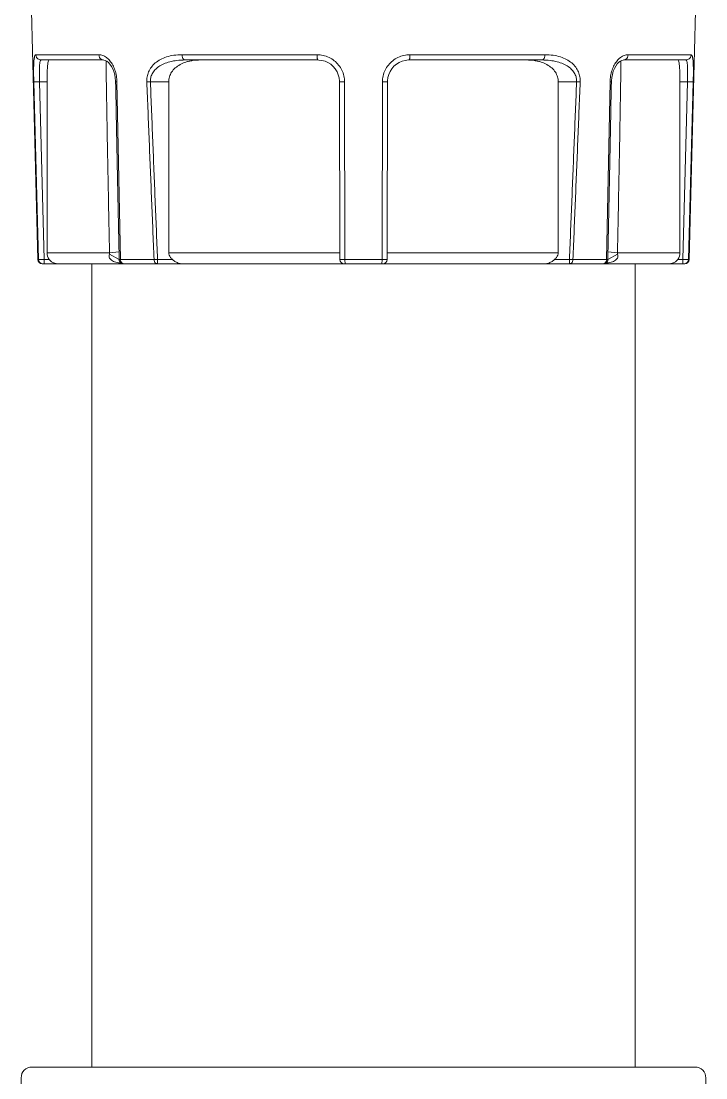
# Model space of a CAD drawing. Header units: metres. Extents: x 1628 to 1845, y 824 to 931.
# Drawn here: x 1655.2544 to 1655.3804, y 914.0754 to 914.2699 of the extents above; entities that cross this region are included whole.
import ezdxf

# ---------------------------------------------------------------- set-up
doc = ezdxf.new("R2010")
doc.units = ezdxf.units.M
doc.header["$LTSCALE"] = 0.15
doc.layers.add('hidrosanitário', color=26, linetype='Continuous', lineweight=0)

msp = doc.modelspace()

# ---------------------------------------------------------------- linework, layer by layer
at = {"layer": 'hidrosanitário', "linetype": 'Continuous'}
for p, q in [((1655.255644255896, 914.2952968094837), (1655.257457043122, 914.2260692582961)), ((1655.379110630812, 914.2952968094837), (1655.377297843581, 914.2260692580912)), ((1655.268691588308, 914.2637640283883), (1655.257072707892, 914.2637640283883)), ((1655.269490627238, 914.2627902053368), (1655.258062484653, 914.2627902053368)), ((1655.269487435664, 914.262790106955), (1655.269588231373, 914.2627844314015)), ((1655.269588231373, 914.2627844314015), (1655.269855331723, 914.2627150480821)), ((1655.269855331723, 914.2627150480821), (1655.270142783768, 914.2625619044293)), ((1655.270142783768, 914.2625619044293), (1655.2704372883, 914.2623244372407)), ((1655.2704372883, 914.2623244372407), (1655.270724009889, 914.2620084116397)), ((1655.308829982314, 914.2637640283883), (1655.284004323004, 914.2637640283883)), ((1655.308970220105, 914.2627902053368), (1655.284552285995, 914.2627902053368)), ((1655.308970252725, 914.2627900987318), (1655.309135879493, 914.2627866175126)), ((1655.309135879493, 914.2627866175126), (1655.30972433123, 914.262717222477)), ((1655.30972433123, 914.262717222477), (1655.310297321806, 914.2625599235587)), ((1655.310297321806, 914.2625599235587), (1655.310842015921, 914.2623179943871)), ((1655.310842015921, 914.2623179943871), (1655.311346003081, 914.2619967503333)), ((1655.323441951071, 914.2620212170323), (1655.323948899834, 914.2623371068921)), ((1655.323948899834, 914.2623371068921), (1655.324495541073, 914.2625732639426)), ((1655.324495541073, 914.2625732639426), (1655.32506949807, 914.2627246254137)), ((1655.32506949807, 914.2627246254137), (1655.325658000061, 914.2627880587756)), ((1655.325658000061, 914.2627880587756), (1655.325784633259, 914.2627900948473)), ((1655.350202835644, 914.2627902053368), (1655.325784682384, 914.2627902053368)), ((1655.350750563704, 914.2637640283883), (1655.325924904394, 914.2637640283883)), ((1655.364073203827, 914.2620609250002), (1655.36436203014, 914.2623656154544)), ((1655.36436203014, 914.2623656154544), (1655.364644633954, 914.2625831156604)), ((1655.364644633954, 914.2625831156604), (1655.36491809719, 914.2627222344581)), ((1655.36491809719, 914.2627222344581), (1655.365179461706, 914.2627858056112)), ((1655.365179461706, 914.2627858056112), (1655.365267273676, 914.2627901021974)), ((1655.376692404964, 914.2627902053368), (1655.365264268564, 914.2627902053368)), ((1655.377682178816, 914.2637640283883), (1655.366063298401, 914.2637640283883)), ((1655.270724009889, 914.2620084116397), (1655.270991996716, 914.2616200951175)), ((1655.270991996716, 914.2616200951175), (1655.271233431112, 914.26116332326)), ((1655.271233431112, 914.26116332326), (1655.271438235168, 914.2606476949925)), ((1655.271438235168, 914.2606476949925), (1655.27159944953, 914.2600779313925)), ((1655.311346003081, 914.2619967503333), (1655.311797278154, 914.2616033041429)), ((1655.311797278154, 914.2616033041429), (1655.312185410046, 914.2611467849056)), ((1655.312185410046, 914.2611467849056), (1655.312501396251, 914.2606375291618)), ((1655.312501396251, 914.2606375291618), (1655.312738077966, 914.2600875523672)), ((1655.322030351031, 914.2601262242633), (1655.322272781705, 914.2606740402166)), ((1655.322272781705, 914.2606740402166), (1655.32259403219, 914.2611801140047)), ((1655.32259403219, 914.2611801140047), (1655.322986805393, 914.2616325638865)), ((1655.322986805393, 914.2616325638865), (1655.323441951071, 914.2620212170323)), ((1655.363169930132, 914.2601394808116), (1655.363335785137, 914.2607031679304)), ((1655.363335785137, 914.2607031679304), (1655.363547992159, 914.261220027669)), ((1655.363547992159, 914.261220027669), (1655.36379764581, 914.2616765100488)), ((1655.36379764581, 914.2616765100488), (1655.364073203827, 914.2620609250002)), ((1655.256700477279, 914.2587640283887), (1655.257554385332, 914.2260692637792)), ((1655.259137187445, 914.2587902053369), (1655.257772414064, 914.2587900597639)), ((1655.257772414064, 914.2587900597639), (1655.25862646893, 914.2260902053376)), ((1655.259137187445, 914.2587902053369), (1655.259137187445, 914.2272902053378)), ((1655.27159944953, 914.2600779313925), (1655.271707160092, 914.2594761664093)), ((1655.271707160092, 914.2594761664093), (1655.271757004073, 914.2588652459033)), ((1655.271757004073, 914.2588652459033), (1655.271759577863, 914.2587703692138)), ((1655.272662016864, 914.2260692637792), (1655.272013288701, 914.2587640283887)), ((1655.278160382367, 914.2587902053369), (1655.2775045499, 914.2587640283887)), ((1655.281544033461, 914.2587902053369), (1655.278160358085, 914.2587908116907)), ((1655.281544033461, 914.2587902053369), (1655.281544033461, 914.2272902053378)), ((1655.312738077966, 914.2600875523672), (1655.312890344849, 914.2595086939291)), ((1655.312890344849, 914.2595086939291), (1655.3129547106, 914.2589132750797)), ((1655.3129547106, 914.2589132750797), (1655.312956902238, 914.2587882696439)), ((1655.312957008987, 914.2587882695425), (1655.313020307853, 914.2260886570798)), ((1655.313963338788, 914.2260692637792), (1655.313899806674, 914.2587640283887)), ((1655.320855080035, 914.2587640283887), (1655.32079154792, 914.2260692637792)), ((1655.321734578854, 914.2260886565509), (1655.321797877721, 914.2587882695752)), ((1655.321797980995, 914.2587882696766), (1655.321801688997, 914.2589531899921)), ((1655.321801688997, 914.2589531899921), (1655.321872102894, 914.259548496459)), ((1655.321872102894, 914.259548496459), (1655.322030351031, 914.2601262242633)), ((1655.35659452829, 914.2587908033925), (1655.353210853247, 914.2587902053369)), ((1655.353210853247, 914.2587902053369), (1655.353210853247, 914.2272902053378)), ((1655.35659450436, 914.2587902053692), (1655.357250289185, 914.2587640303011)), ((1655.362741598007, 914.2587640283887), (1655.362092869844, 914.2260692637792)), ((1655.362995307034, 914.2587703723143), (1655.363000135834, 914.2589233403205)), ((1655.363000135834, 914.2589233403205), (1655.363056578042, 914.2595417993214)), ((1655.363056578042, 914.2595417993214), (1655.363169930132, 914.2601394808116)), ((1655.375617699263, 914.2587902053369), (1655.375617699263, 914.2272902053378)), ((1655.376982472174, 914.2587900417791), (1655.375617699263, 914.2587902053369)), ((1655.376128417778, 914.2260902053376), (1655.376982472174, 914.2587900417791)), ((1655.377200501376, 914.2260692637792), (1655.37805440943, 914.2587640283887)), ((1655.259137187445, 914.2272902053378), (1655.270653819194, 914.2272902053378)), ((1655.270653816564, 914.2272902051882), (1655.272387324192, 914.2274857222237)), ((1655.281544033461, 914.2272902053378), (1655.313017981934, 914.2272902053378)), ((1655.321693992099, 914.2272902053378), (1655.353210853247, 914.2272902053378)), ((1655.364101053304, 914.2272902057607), (1655.362367560585, 914.2274857222728)), ((1655.364101067514, 914.2272902053378), (1655.375617699263, 914.2272902053378)), ((1655.257554385332, 914.2260692637792), (1655.257457043122, 914.2260692582947)), ((1655.258256974397, 914.2252902053378), (1655.376497904543, 914.2252902053378)), ((1655.259536093308, 914.2260902053376), (1655.25862646893, 914.2260902053376)), ((1655.270617672832, 914.2270335972858), (1655.272414142336, 914.2260729524578)), ((1655.272429796488, 914.225434953918), (1655.272640101645, 914.2254021824783)), ((1655.272640101645, 914.2254021824783), (1655.272765665071, 914.2253819612993)), ((1655.278835141745, 914.2260692637783), (1655.272662016864, 914.2260692637792)), ((1655.272765665071, 914.2253819612993), (1655.272882545809, 914.2253622524013)), ((1655.272882545809, 914.2253622524013), (1655.272987176703, 914.2253429974494)), ((1655.272987176703, 914.2253429974494), (1655.273028219399, 914.2253344507167)), ((1655.279478371757, 914.2260902053376), (1655.27883514176, 914.2260692633786)), ((1655.279478371757, 914.2252902053378), (1655.279478371757, 914.2260902053376)), ((1655.282199705159, 914.2260902053376), (1655.279478371757, 914.2260902053376)), ((1655.313961953298, 914.2258663388675), (1655.313963338787, 914.2260692637792)), ((1655.32079154792, 914.2260692637792), (1655.313963338788, 914.2260692637792)), ((1655.320792933412, 914.225866336923), (1655.320791547921, 914.2260692637792)), ((1655.352555181549, 914.2260902053376), (1655.355276474118, 914.2260902053376)), ((1655.355919732496, 914.2260692637778), (1655.355276474172, 914.2260902066664)), ((1655.355276514951, 914.2252902053378), (1655.355276514951, 914.2260902053376)), ((1655.362092869844, 914.2260692637792), (1655.355919732495, 914.2260692637783)), ((1655.361726714151, 914.2253344551216), (1655.361767753205, 914.2253430005549)), ((1655.361767753205, 914.2253430005549), (1655.361872366309, 914.2253622524486)), ((1655.361872366309, 914.2253622524486), (1655.361989227265, 914.2253819590071)), ((1655.361989227265, 914.2253819590071), (1655.362253648378, 914.2254239278591)), ((1655.362253648378, 914.2254239278591), (1655.362325068561, 914.2254349504942)), ((1655.36413714333, 914.2270335914668), (1655.362340745488, 914.2260729515215)), ((1655.3752187934, 914.2260902053376), (1655.376128417778, 914.2260902053376)), ((1655.377297843581, 914.2260692580901), (1655.377200501376, 914.2260692637792)), ((1655.256377419472, 914.0773998503842), (1655.265377439472, 914.0773998503842)), ((1655.265377439472, 914.0773998503842), (1655.369377439469, 914.0773998503842)), ((1655.369377439469, 914.0773998503842), (1655.378377439469, 914.0773998503842)), ((1655.254377439472, 914.0633998503845), (1655.254377439472, 914.0753998503842)), ((1655.380377439469, 914.0753998503842), (1655.380377439469, 914.0633998503845))]:
    msp.add_line(p, q, dxfattribs=at)
at = {"layer": 'hidrosanitário'}
for p, q in [((1655.26737743947, 914.2252902053378), (1655.26737743947, 914.0773998503869)), ((1655.367377439471, 914.2252902053378), (1655.36737743947, 914.0773998503869))]:
    msp.add_line(p, q, dxfattribs=at)
at = {"layer": 'hidrosanitário', "linetype": 'Continuous'}
for centre, radius, start, end in [((1655.264619887339, 914.2586173018321), 0.007394857156025134, 1.136920426406301, 5.449243756882862), ((1655.370134228944, 914.2586173428558), 0.007394086068625154, 174.5703429792365, 178.8632789473835), ((1655.261141107522, 914.2272900329817), 0.002003923166952614, 179.9950720288256, 216.7799354005925), ((1654.755207899482, 914.2169550728449), 0.5172866240119678, 1.009968753801274, 1.166477963231685), ((1655.84844887586, 914.2175544889715), 0.4861827570757033, 178.8295402852056, 178.9960637291522), ((1655.373614426231, 914.2272898180863), 0.002003260330152629, 323.2139068932146, 0.01107580328997581), ((1655.258256768838, 914.2260902053376), 0.0007999999999810826, 181.5003929290949, 270.0146471960203), ((1655.258353466612, 914.2260894888104), 0.0007993104655810988, 181.4498669926912, 269.9530759575881), ((1655.273208072804, 914.2260902053376), 0.0007999999999810826, 206.4421486727711, 269.998893882672), ((1655.273711297709, 914.2260889739189), 0.001049465950775183, 181.0761418550577, 192.247043852971), ((1655.313820306108, 914.2260902053376), 0.0007999999999810826, 180.1109365561628, 270), ((1655.320934580231, 914.2260902053376), 0.0007999999999810826, 270, 359.8891006082557), ((1655.361546813239, 914.2260902053376), 0.0007999999999810826, 270.001207601958, 333.5573096153568), ((1655.36104358917, 914.2260889738325), 0.001049465778375184, 347.7527506808995, 358.9238626890765), ((1655.361334625132, 914.231877896073), 0.006518627872045855, 278.7393138046899, 280.2233355353517), ((1655.376401420143, 914.2260894888536), 0.0007993104651810988, 270.0469207464402, 358.55012982762), ((1655.376498117869, 914.2260902053376), 0.0007999999999810826, 269.9848038294345, 358.499592396824), ((1655.256377434158, 914.0753998556988), 0.00199999468554786, 90.00042071176345, 180.0001522497431), ((1655.378377440158, 914.0753998550736), 0.001999999310830736, 359.9998656663978, 90.00001974325497)]:
    msp.add_arc(centre, radius, start, end, dxfattribs=at)
for points, knots in [([(1655.257072707891, 914.2637640283881), (1655.257008419802, 914.2637640140904), (1655.256867173402, 914.2635711142036), (1655.256800592403, 914.2631998986119), (1655.256720514993, 914.2625961146648), (1655.256686786541, 914.2618154607151), (1655.256670459018, 914.2608798203121), (1655.25667678747, 914.2598465343292), (1655.256690943696, 914.2591292839186), (1655.256700477279, 914.2587640283884)], [0, 0, 0, 0, 0.09643213587817588, 0.2918898878650511, 0.5950679510383521, 0.9944230611157577, 1.468943784268101, 1.996795568973453, 2.544865460569111, 2.544865460569111, 2.544865460569111, 2.544865460569111]), ([(1655.258062472662, 914.2627902053366), (1655.257894318583, 914.2627902053366), (1655.257550980654, 914.2628812918049), (1655.257175169971, 914.2632521424182), (1655.257077103972, 914.2635944702104), (1655.257072707892, 914.2637640283776)], [0, 0, 0, 0, 0.2522311184371865, 0.5055417026858133, 0.7599644205218359, 0.7599644205218359, 0.7599644205218359, 0.7599644205218359]), ([(1655.258062471596, 914.2627902053348), (1655.258008118798, 914.2627901960716), (1655.257885086823, 914.2626413919513), (1655.257828867869, 914.2623367522153), (1655.257765562899, 914.261856243919), (1655.257742823101, 914.2612319251746), (1655.25773576076, 914.2604853431833), (1655.257747409762, 914.2596582799945), (1655.257762826513, 914.2590835957301), (1655.257772415292, 914.2587900597639)], [0, 0, 0, 0, 0.08152919887902549, 0.2387550413171244, 0.4810580838847164, 0.7995722308670333, 1.178255503997589, 1.599967790482413, 2.040506600586613, 2.040506600586613, 2.040506600586613, 2.040506600586613]), ([(1655.259569613664, 914.2627902053366), (1655.259505480039, 914.2627902053366), (1655.259373511042, 914.2625709977003), (1655.259305307699, 914.2621913768533), (1655.259219603064, 914.261553436417), (1655.259173629414, 914.2607467451), (1655.259142929508, 914.2598013059026), (1655.259137187445, 914.2591332498766), (1655.259137187445, 914.2587902053367)], [0, 0, 0, 0, 0.09620043691197198, 0.3056891052590455, 0.6248706842222411, 1.037899426574188, 1.526093378741971, 2.040660188529276, 2.040660188529276, 2.040660188529276, 2.040660188529276]), ([(1655.269487436063, 914.2627902142915), (1655.269350319654, 914.2627909765663), (1655.269056063176, 914.2628954595486), (1655.26876656642, 914.2632734361553), (1655.268695089757, 914.2635967469421), (1655.268691588307, 914.2637640283881)], [0, 0, 0, 0, 0.2056777920389201, 0.4354900879677381, 0.6864672188970493, 0.6864672188970493, 0.6864672188970493, 0.6864672188970493]), ([(1655.270066061945, 914.2632643715312), (1655.269858015551, 914.2634193648034), (1655.269422446246, 914.2636681469351), (1655.268926021567, 914.2637640191031), (1655.268691588307, 914.2637640283881)], [0, 0, 0, 0, 0.3891516247571001, 0.7408015145407457, 0.7408015145407457, 0.7408015145407457, 0.7408015145407457]), ([(1655.269993638016, 914.2626413465948), (1655.270053471339, 914.2588002450514), (1655.270182647076, 914.250897747894), (1655.270399624547, 914.2391139457852), (1655.270566465984, 914.2311714637356), (1655.270653849135, 914.2272902060115)], [0, 0, 0, 0, 5.762351296404542, 11.85532219153508, 17.67868410799486, 17.67868410799486, 17.67868410799486, 17.67868410799486]), ([(1655.271981325022, 914.2593195465281), (1655.271963938265, 914.2595017020333), (1655.271891889114, 914.2600427723708), (1655.271674606734, 914.260910436082), (1655.271267187787, 914.2618589189594), (1655.270814894364, 914.2625426720435), (1655.270495850317, 914.2628878072408), (1655.270388463107, 914.2629907404146)], [0, 0, 0, 0, 0.2744751112238607, 0.8180993351893325, 1.335799685489629, 1.816113715661179, 2.03924218812194, 2.03924218812194, 2.03924218812194, 2.03924218812194]), ([(1655.284004323004, 914.2637640283881), (1655.283492770757, 914.2637640075211), (1655.282522903401, 914.2637028960446), (1655.281169116081, 914.2634063526355), (1655.280009822975, 914.2629279980922), (1655.279053169327, 914.2622841730074), (1655.278314426978, 914.2615003002181), (1655.277808579593, 914.2606187303447), (1655.27753439043, 914.2596938158879), (1655.277492129614, 914.2590679037014), (1655.2775045499, 914.2587640283884)], [0, 0, 0, 0, 0.7673283711449567, 1.451931603114457, 2.069944028891035, 2.637407008977546, 3.168699934408707, 3.671440062838323, 4.147735752361326, 4.60392930340748, 4.60392930340748, 4.60392930340748, 4.60392930340748]), ([(1655.284552051166, 914.2627902053298), (1655.284049191291, 914.2627901921471), (1655.283100068496, 914.2627416098305), (1655.28177436604, 914.2625064621577), (1655.280639710559, 914.2621279727166), (1655.279701305522, 914.2616186697899), (1655.278971693434, 914.2609959605877), (1655.278466649008, 914.2602893811106), (1655.278190411893, 914.2595422712564), (1655.278148182198, 914.2590341703115), (1655.27816043218, 914.2587908116773)], [0, 0, 0, 0, 0.754289813600371, 1.421826113958256, 2.013769530083959, 2.540859173295662, 3.013687128263939, 3.440372514529658, 3.829149897817495, 4.194650028547196, 4.194650028547196, 4.194650028547196, 4.194650028547196]), ([(1655.285285507534, 914.2625654233054), (1655.285081218346, 914.2625183667722), (1655.284506203569, 914.262361120441), (1655.283620833196, 914.2619900687321), (1655.282722395954, 914.2613668683446), (1655.282045876676, 914.2605902424978), (1655.281634833001, 914.2597104929453), (1655.281544033461, 914.2590888975885), (1655.281544033461, 914.2587902053367)], [0, 0, 0, 0, 0.3144580696011289, 0.8933579584619518, 1.430764710551295, 1.940758138920199, 2.419898635153857, 2.86793701265738, 2.86793701265738, 2.86793701265738, 2.86793701265738]), ([(1655.284552066702, 914.2627902053366), (1655.284452283288, 914.2627902053366), (1655.284224653549, 914.2629256463213), (1655.284053126721, 914.263297783724), (1655.284006690375, 914.26359902945), (1655.284004323004, 914.2637640283876)], [0, 0, 0, 0, 0.1496751202546157, 0.3535103204106615, 0.601034200375259, 0.601034200375259, 0.601034200375259, 0.601034200375259]), ([(1655.287392129754, 914.2627902053366), (1655.286907002151, 914.2627902053366), (1655.286197935126, 914.2627444212369), (1655.285501915609, 914.2626152713358), (1655.285285507534, 914.2625654233054)], [0, 0, 0, 0, 0.7276914044672981, 1.060803821257225, 1.060803821257225, 1.060803821257225, 1.060803821257225]), ([(1655.308876659818, 914.263074573382), (1655.308866295148, 914.2631412255057), (1655.308834264905, 914.2633697203803), (1655.308830581635, 914.2636009391861), (1655.308829982313, 914.2637640283881)], [0, 0, 0, 0, 0.1011797750399633, 0.3458152302516578, 0.3458152302516578, 0.3458152302516578, 0.3458152302516578]), ([(1655.313899806673, 914.2587640283884), (1655.313899060734, 914.2591329903078), (1655.313813595254, 914.2598771292862), (1655.313437895249, 914.2609380094743), (1655.312830205924, 914.261895730667), (1655.312020574821, 914.2626979478848), (1655.311048350497, 914.2633036612067), (1655.309966967942, 914.2636792166293), (1655.309206977076, 914.2637640193268), (1655.308829982313, 914.2637640283881)], [0, 0, 0, 0, 0.5534440100620226, 1.112441784284974, 1.674497562581424, 2.240396204344266, 2.807869736165737, 3.378381842483445, 3.943873986865772, 3.943873986865772, 3.943873986865772, 3.943873986865772]), ([(1655.30897025273, 914.2627902053393), (1655.308921284993, 914.2627902210236), (1655.308898165666, 914.2629406103295), (1655.30888468344, 914.2630229758472), (1655.308876659818, 914.263074573382)], [0, 0, 0, 0, 0.07345161033724698, 0.1517781018117816, 0.1517781018117816, 0.1517781018117816, 0.1517781018117816]), ([(1655.325924904394, 914.2637640283881), (1655.325546691273, 914.2637640164669), (1655.324785908417, 914.2636788568464), (1655.323703779188, 914.2633023190813), (1655.322731981178, 914.2626961540411), (1655.321922863596, 914.2618934172749), (1655.321315598625, 914.2609352044876), (1655.320940912365, 914.2598750746477), (1655.320855820216, 914.2591317273593), (1655.320855080035, 914.2587640283884)], [0, 0, 0, 0, 0.5673196814140178, 1.137149819579673, 1.705059748639827, 2.270990727538014, 2.832576309252103, 3.392324381624732, 3.943873955296021, 3.943873955296021, 3.943873955296021, 3.943873955296021]), ([(1655.325784633253, 914.2627902053389), (1655.325833596014, 914.2627902203415), (1655.325856718141, 914.2629405950227), (1655.325870200081, 914.2630229536323), (1655.325878223663, 914.2630745477106)], [0, 0, 0, 0, 0.07344414477053704, 0.1517655039314673, 0.1517655039314673, 0.1517655039314673, 0.1517655039314673]), ([(1655.325878223663, 914.2630745477106), (1655.325888588768, 914.2631411985005), (1655.325920620377, 914.2633697018866), (1655.325924304899, 914.2636009293108), (1655.325924904395, 914.2637640283776)], [0, 0, 0, 0, 0.1011778985620151, 0.3458281513575804, 0.3458281513575804, 0.3458281513575804, 0.3458281513575804]), ([(1655.349467836219, 914.2625657785218), (1655.349251434557, 914.2626155787359), (1655.348555909216, 914.2627445026867), (1655.347847375283, 914.2627902053366), (1655.347362756954, 914.2627902053366)], [0, 0, 0, 0, 0.3330869506555846, 1.060014444925172, 1.060014444925172, 1.060014444925172, 1.060014444925172]), ([(1655.353210853247, 914.2587902053367), (1655.353210853247, 914.2590870684578), (1655.353121020589, 914.2597059632524), (1655.352712902579, 914.260584182007), (1655.35203735383, 914.2613629003074), (1655.351137016178, 914.2619888254687), (1655.350248790637, 914.2623611871361), (1655.349672328898, 914.2625187189053), (1655.349467836219, 914.2625657785218)], [0, 0, 0, 0, 0.4452946813261485, 0.9232183228577042, 1.433346033156463, 1.973170268837705, 2.553976826582781, 2.868733386830625, 2.868733386830625, 2.868733386830625, 2.868733386830625]), ([(1655.350202820006, 914.2627902053366), (1655.350302601611, 914.2627902053366), (1655.3505302291, 914.2629256423218), (1655.350701759003, 914.2632977788423), (1655.350748196241, 914.2635990264846), (1655.350750563704, 914.2637640283881)], [0, 0, 0, 0, 0.1496724069010132, 0.3535059413982662, 0.6010342720912363, 0.6010342720912363, 0.6010342720912363, 0.6010342720912363]), ([(1655.356594455668, 914.2587908033795), (1655.356606634567, 914.2590327731057), (1655.356564977857, 914.2595390040008), (1655.356290352349, 914.2602855457019), (1655.355785749318, 914.2609934584291), (1655.355055297674, 914.2616176140984), (1655.35411606388, 914.2621276593125), (1655.352980707284, 914.2625064424003), (1655.351654729618, 914.262741618789), (1655.350705596337, 914.2627901920243), (1655.350202835644, 914.2627902053298)], [0, 0, 0, 0, 0.3634140426288271, 0.7515733784201781, 1.179363769975772, 1.652824742447337, 2.180475286748316, 2.77281279107841, 3.440514850858501, 4.194655891069286, 4.194655891069286, 4.194655891069286, 4.194655891069286]), ([(1655.357250336807, 914.2587640283884), (1655.357262684377, 914.2590661891306), (1655.357220993109, 914.2596898626355), (1655.356948402699, 914.2606139321867), (1655.356443123443, 914.261497065502), (1655.355703513555, 914.2622827958592), (1655.354746004604, 914.2629275877455), (1655.353585972137, 914.2634063239368), (1655.352231893958, 914.2637029077066), (1655.351262015634, 914.2637640073051), (1655.350750563704, 914.2637640283881)], [0, 0, 0, 0, 0.4536193857682306, 0.9292105823370643, 1.433381104518076, 1.965452904618847, 2.533548914676777, 3.151978143065374, 3.836749974180112, 4.603927870606827, 4.603927870606827, 4.603927870606827, 4.603927870606827]), ([(1655.36429003314, 914.2629153778455), (1655.364210103451, 914.2628342549708), (1655.363919079, 914.2625113361862), (1655.363486475443, 914.2618566012122), (1655.363079327119, 914.2609076468286), (1655.362862437098, 914.2600399697346), (1655.362790604941, 914.259498754868), (1655.362773319253, 914.259316998018)], [0, 0, 0, 0, 0.1708267277588639, 0.6512996842632588, 1.168653553600113, 1.713067374650202, 1.986932819630763, 1.986932819630763, 1.986932819630763, 1.986932819630763]), ([(1655.364101037594, 914.227290206011), (1655.364188421708, 914.231171507033), (1655.364355262179, 914.2391139502326), (1655.364572246339, 914.2508981146168), (1655.364701426614, 914.258800930774), (1655.364761265636, 914.2626424334765)], [0, 0, 0, 0, 5.823426878605182, 11.9162745193016, 17.67922761482109, 17.67922761482109, 17.67922761482109, 17.67922761482109]), ([(1655.366063298401, 914.2637640283881), (1655.365828081674, 914.2637640161713), (1655.365331089751, 914.2636677059393), (1655.364895261614, 914.2634183412626), (1655.364687487394, 914.2632633747219)], [0, 0, 0, 0, 0.3528250894912656, 0.7416254231499091, 0.7416254231499091, 0.7416254231499091, 0.7416254231499091]), ([(1655.365267273284, 914.2627902133324), (1655.365404437374, 914.2627909339319), (1655.365698771753, 914.2628954028594), (1655.365988312483, 914.2632734149395), (1655.366059796634, 914.2635967359449), (1655.366063298401, 914.2637640283776)], [0, 0, 0, 0, 0.2057489733339297, 0.4355580312841273, 0.6865516484981895, 0.6865516484981895, 0.6865516484981895, 0.6865516484981895]), ([(1655.375617699263, 914.2587902053367), (1655.375617699263, 914.2591332498766), (1655.3756119572, 914.2598013059026), (1655.375581257294, 914.2607467451), (1655.375535283644, 914.261553436417), (1655.375449579008, 914.2621913768533), (1655.375381375666, 914.2625709977003), (1655.375249406668, 914.2627902053366), (1655.375185273043, 914.2627902053366)], [0, 0, 0, 0, 0.5145668097872906, 1.002760761955073, 1.415789504313809, 1.734971083276988, 1.944459751624074, 2.040660188536018, 2.040660188536018, 2.040660188536018, 2.040660188536018]), ([(1655.376692414046, 914.2627902053366), (1655.376860578392, 914.2627902053366), (1655.37720392883, 914.2628813010849), (1655.377579726705, 914.2632521651415), (1655.377677783014, 914.2635944816641), (1655.377682178816, 914.2637640283881)], [0, 0, 0, 0, 0.2522465184184189, 0.5055588531318354, 0.7599644021178521, 0.7599644021178521, 0.7599644021178521, 0.7599644021178521]), ([(1655.376982470793, 914.2587900417791), (1655.376992092761, 914.2590845810503), (1655.37700751309, 914.2596598161897), (1655.377019133525, 914.2604875533868), (1655.377012024323, 914.2612336428408), (1655.376989225143, 914.2618577267833), (1655.376925832843, 914.2623376977106), (1655.376869630148, 914.2626420421077), (1655.376746535742, 914.2627901983471), (1655.37669241484, 914.2627902053357)], [0, 0, 0, 0, 0.4420445903055694, 0.8630785358246201, 1.241937372599877, 1.560238285495738, 1.802163900570173, 1.95935783220353, 2.040539186317971, 2.040539186317971, 2.040539186317971, 2.040539186317971]), ([(1655.378054409429, 914.2587640283884), (1655.378063974693, 914.2591305222156), (1655.378078131484, 914.2598484619095), (1655.378084415199, 914.2608825984996), (1655.378068031743, 914.2618176418152), (1655.378034242005, 914.2625979947982), (1655.377954053801, 914.2632010803652), (1655.377887536086, 914.2635719180637), (1655.377746184996, 914.2637640175328), (1655.377682178816, 914.2637640283881)], [0, 0, 0, 0, 0.549927944792733, 1.07695676408224, 1.551708911655857, 1.950788374160491, 2.253481726751031, 2.448883035687444, 2.544892306620188, 2.544892306620188, 2.544892306620188, 2.544892306620188]), ([(1655.257772410262, 914.2587902053367), (1655.257642045396, 914.2587867817685), (1655.257397751756, 914.2587806047729), (1655.257073674124, 914.2587719274732), (1655.256846729988, 914.2587676312448), (1655.256733714458, 914.2587637741242), (1655.256700477279, 914.2587640283884)], [0, 0, 0, 0, 0.1956147179858727, 0.366563076651088, 0.4862701415128071, 0.5361273698306023, 0.5361273698306023, 0.5361273698306023, 0.5361273698306023]), ([(1655.271759466161, 914.258770536185), (1655.271742555039, 914.2587592228845), (1655.271922907251, 914.2587762522123), (1655.271948977856, 914.2587639865303), (1655.272013313083, 914.2587640292429)], [0, 0, 0, 0, 0.03051963088273201, 0.1270224928112132, 0.1270224928112132, 0.1270224928112132, 0.1270224928112132]), ([(1655.271760033324, 914.2587708596081), (1655.271809150507, 914.2562797051144), (1655.271938706247, 914.2497300269117), (1655.272147049688, 914.2393016323729), (1655.272308000126, 914.2313644271783), (1655.272387327942, 914.2274857223017)], [0, 0, 0, 0, 3.737457989104438, 9.826439091852821, 15.64571309702736, 15.64571309702736, 15.64571309702736, 15.64571309702736]), ([(1655.2775045499, 914.2587640283884), (1655.277650585067, 914.255139811765), (1655.277943939675, 914.2478828220512), (1655.278387424101, 914.2369845649112), (1655.278685429284, 914.2297105475825), (1655.278835141744, 914.2260692637781)], [0, 0, 0, 0, 5.4407364305237, 10.89437465493623, 16.36091501611815, 16.36091501611815, 16.36091501611815, 16.36091501611815]), ([(1655.278160358085, 914.2587908116905), (1655.278305046396, 914.255165817118), (1655.278595669834, 914.247907465882), (1655.279034951651, 914.2370072611341), (1655.279330109418, 914.229732074238), (1655.279478371757, 914.2260902053374)], [0, 0, 0, 0, 5.441821460064412, 10.89625061096604, 16.36357896416634, 16.36357896416634, 16.36357896416634, 16.36357896416634]), ([(1655.312959636748, 914.2587902053281), (1655.312943928392, 914.2587846406029), (1655.313116995924, 914.2587721287089), (1655.313205585556, 914.2587723189761), (1655.313557041859, 914.2587639008486), (1655.313772640448, 914.2587639729579), (1655.313899808538, 914.2587640292429)], [0, 0, 0, 0, 0.02499733715900417, 0.1232919411545038, 0.2799719137155426, 0.4707240681122679, 0.4707240681122679, 0.4707240681122679, 0.4707240681122679]), ([(1655.321795144251, 914.2587902053367), (1655.321810850774, 914.2587846400809), (1655.321637806197, 914.2587721317902), (1655.321549225497, 914.2587723183744), (1655.321197810958, 914.2587639017863), (1655.320982235904, 914.2587639726255), (1655.320855080035, 914.2587640283884)], [0, 0, 0, 0, 0.02499501271341237, 0.1232761667783529, 0.2799364654439971, 0.4706702887812812, 0.4706702887812812, 0.4706702887812812, 0.4706702887812812]), ([(1655.355276474118, 914.2260902053374), (1655.355424736464, 914.2297320744244), (1655.355719953989, 914.237007259231), (1655.356159211335, 914.2479074627529), (1655.356449840081, 914.2551658113691), (1655.35659452829, 914.2587908033922)], [0, 0, 0, 0, 5.46732863304721, 10.92175800573555, 16.36357563953572, 16.36357563953572, 16.36357563953572, 16.36357563953572]), ([(1655.355919732495, 914.2260692637781), (1655.356069444988, 914.2297105476339), (1655.356367468374, 914.2369845643286), (1655.356810945379, 914.247882821943), (1655.357104301638, 914.2551398117068), (1655.357250336807, 914.2587640283884)], [0, 0, 0, 0, 5.46654044045641, 10.92017875303842, 16.36091527133594, 16.36091527133594, 16.36091527133594, 16.36091527133594]), ([(1655.362367558768, 914.2274857223017), (1655.362446887468, 914.2313644704479), (1655.362607837101, 914.2393016368144), (1655.362816180545, 914.2497300314187), (1655.362945735438, 914.2562796664167), (1655.362994853389, 914.258770859805)], [0, 0, 0, 0, 5.819338923597547, 11.90819685271418, 15.64571319572934, 15.64571319572934, 15.64571319572934, 15.64571319572934]), ([(1655.362995357892, 914.2587705380954), (1655.363012276732, 914.2587592613411), (1655.362831943697, 914.2587761972861), (1655.362805918185, 914.2587639860719), (1655.362741598007, 914.2587640283884)], [0, 0, 0, 0, 0.03049881480510085, 0.1269791027793912, 0.1269791027793912, 0.1269791027793912, 0.1269791027793912]), ([(1655.376982468609, 914.2587902053281), (1655.377112839422, 914.2587867815598), (1655.377357141734, 914.258780604858), (1655.377681223883, 914.2587719252508), (1655.377908153758, 914.2587676338328), (1655.378021152413, 914.2587637721274), (1655.378054376812, 914.2587640292429)], [0, 0, 0, 0, 0.1956236431325383, 0.3665761021241822, 0.4862768829131661, 0.5361149741159961, 0.5361149741159961, 0.5361149741159961, 0.5361149741159961]), ([(1655.270653819194, 914.2272902053376), (1655.270658972497, 914.2272483047648), (1655.270658261958, 914.2271600465758), (1655.27063434947, 914.2270752655561), (1655.27061768651, 914.2270335962137)], [0, 0, 0, 0, 0.0633244243192798, 0.1306406465443132, 0.1306406465443132, 0.1306406465443132, 0.1306406465443132]), ([(1655.282199705159, 914.2260902053374), (1655.282067494715, 914.2261971217597), (1655.281833625141, 914.2264296310757), (1655.281598840579, 914.2268445240263), (1655.281544033461, 914.2271464608709), (1655.281544033461, 914.2272902053376)], [0, 0, 0, 0, 0.2550473017173079, 0.489071196293864, 0.7046878962450606, 0.7046878962450606, 0.7046878962450606, 0.7046878962450606]), ([(1655.353210853247, 914.2272902053376), (1655.353210853247, 914.2271465510237), (1655.353156125849, 914.2268448528546), (1655.352921489015, 914.226429888841), (1655.352687575578, 914.2261972702224), (1655.352555181549, 914.2260902053374)], [0, 0, 0, 0, 0.2154814707833073, 0.4492874154055187, 0.7046888718799054, 0.7046888718799054, 0.7046888718799054, 0.7046888718799054]), ([(1655.364137201519, 914.2270335959745), (1655.364120680547, 914.2270751515937), (1655.364096722097, 914.2271598747109), (1655.36409585357, 914.2272481565553), (1655.364101067514, 914.2272902053376)], [0, 0, 0, 0, 0.06707888660863784, 0.1306350974098328, 0.1306350974098328, 0.1306350974098328, 0.1306350974098328]), ([(1655.258626468929, 914.2260902053374), (1655.258581282425, 914.2260892554143), (1655.258492155182, 914.226087393846), (1655.258359126498, 914.2260846408333), (1655.258226600992, 914.2260819262935), (1655.258092459209, 914.2260792142717), (1655.257956920633, 914.2260765017115), (1655.257824472906, 914.2260739484434), (1655.257705731428, 914.2260715870668), (1655.257616939016, 914.2260702692327), (1655.257569736546, 914.2260691677313), (1655.257554385331, 914.226069263779)], [0, 0, 0, 0, 0.067794732672601, 0.133720019346673, 0.1995857572019421, 0.2666246636881608, 0.3349738967622684, 0.4029340005991877, 0.4653343221382674, 0.5131176173838015, 0.5361448894900674, 0.5361448894900674, 0.5361448894900674, 0.5361448894900674]), ([(1655.258567338125, 914.2252902053376), (1655.258604399011, 914.2252902053376), (1655.258593105831, 914.2254219444792), (1655.258595718026, 914.2254827944937), (1655.258599055261, 914.2255253121555)], [0, 0, 0, 0, 0.05559132879865537, 0.1195639758444665, 0.1195639758444665, 0.1195639758444665, 0.1195639758444665]), ([(1655.258599055261, 914.2255253121555), (1655.258603386161, 914.2255804894883), (1655.258635168009, 914.2257670553411), (1655.25862646893, 914.2259568458242), (1655.258626468929, 914.2260902053374)], [0, 0, 0, 0, 0.08302055885378858, 0.283059828684208, 0.283059828684208, 0.283059828684208, 0.283059828684208]), ([(1655.261078244476, 914.2252902053376), (1655.260917877913, 914.2252902053376), (1655.260603892311, 914.2253316150584), (1655.260174659993, 914.225506297327), (1655.259814631516, 914.2257638072263), (1655.259620150769, 914.2259778213136), (1655.259536093307, 914.2260902053374)], [0, 0, 0, 0, 0.2405498437490299, 0.4685963405809033, 0.6885579091992926, 0.8990706345011996, 0.8990706345011996, 0.8990706345011996, 0.8990706345011996]), ([(1655.27061768651, 914.2270335962137), (1655.27057923516, 914.226937487176), (1655.270532396725, 914.2267359194573), (1655.270580062482, 914.2264257574145), (1655.270747194886, 914.2261421990008), (1655.271019751408, 914.2258991148822), (1655.271378965148, 914.2257045670347), (1655.271802793749, 914.2255582123933), (1655.272160834098, 914.2254790215709), (1655.272374576841, 914.2254434572849), (1655.272429803412, 914.2254349532197)], [0, 0, 0, 0, 0.1552732118033946, 0.3029906240666632, 0.4595452924446956, 0.6390455663228818, 0.8443031728388923, 1.068426637474953, 1.309630201210477, 1.393446427618191, 1.393446427618191, 1.393446427618191, 1.393446427618191]), ([(1655.272414139899, 914.2260729561347), (1655.272413795237, 914.2260274144116), (1655.272421261963, 914.225936361546), (1655.272451810102, 914.2258228919193), (1655.272480165128, 914.2257573081536), (1655.272491771479, 914.2257339691134)], [0, 0, 0, 0, 0.06831454106705942, 0.1361808877249318, 0.175279364906606, 0.175279364906606, 0.175279364906606, 0.175279364906606]), ([(1655.272662016864, 914.226069263779), (1655.272633894853, 914.2260692487637), (1655.272581866152, 914.2260693444739), (1655.272510906975, 914.2260697608533), (1655.272456421756, 914.2260709225059), (1655.272425765948, 914.2260716844719), (1655.272414133323, 914.2260729563743)], [0, 0, 0, 0, 0.04218302329583925, 0.07804846888428985, 0.1064197196413358, 0.1239726484627644, 0.1239726484627644, 0.1239726484627644, 0.1239726484627644]), ([(1655.27921907362, 914.2253178373724), (1655.279174578942, 914.2253363248244), (1655.279034853472, 914.225424314903), (1655.278879906721, 914.2256903734058), (1655.278837387929, 914.2259366473443), (1655.278835154213, 914.2260692637781)], [0, 0, 0, 0, 0.07227388816293813, 0.242588113938678, 0.4415409805946395, 0.4415409805946395, 0.4415409805946395, 0.4415409805946395]), ([(1655.283798043255, 914.2252902053376), (1655.283599105574, 914.2252902053376), (1655.283191453744, 914.2253865788468), (1655.282672576707, 914.225708095292), (1655.282355589165, 914.2259641444923), (1655.282199705159, 914.2260902053374)], [0, 0, 0, 0, 0.298406520161221, 0.6089197905571708, 0.909635786309394, 0.909635786309394, 0.909635786309394, 0.909635786309394]), ([(1655.313963338787, 914.226069263779), (1655.313917672703, 914.2260692475222), (1655.313825312911, 914.2260693535447), (1655.3136845353, 914.2260699023971), (1655.313540024932, 914.2260711294455), (1655.313393034843, 914.2260724419968), (1655.313255642479, 914.2260766164443), (1655.31313198492, 914.2260753558246), (1655.313068742927, 914.226087827594), (1655.313023863509, 914.22608308245), (1655.313021566264, 914.2260891390449)], [0, 0, 0, 0, 0.06849913074767587, 0.1385534772872932, 0.2111031802801835, 0.2855191514184405, 0.3581050719806543, 0.4205379455973825, 0.4615731402780653, 0.4712895834862677, 0.4712895834862677, 0.4712895834862677, 0.4712895834862677]), ([(1655.313988714105, 914.225517858699), (1655.313985500157, 914.2255715706217), (1655.31396404561, 914.225686623525), (1655.313962015537, 914.2258035625402), (1655.313961953298, 914.2258663388673)], [0, 0, 0, 0, 0.08071198929417069, 0.174876526314565, 0.174876526314565, 0.174876526314565, 0.174876526314565]), ([(1655.314008905033, 914.2252902053376), (1655.313973532916, 914.2252902053376), (1655.313991988, 914.2254191026921), (1655.313991182116, 914.2254766129702), (1655.313988714105, 914.225517858699)], [0, 0, 0, 0, 0.05305817637560849, 0.1150374290151485, 0.1150374290151485, 0.1150374290151485, 0.1150374290151485]), ([(1655.320745981674, 914.2252902053376), (1655.320781353137, 914.2252902053376), (1655.320762898624, 914.2254191008972), (1655.320763704507, 914.2254766103822), (1655.320766172489, 914.2255178558028)], [0, 0, 0, 0, 0.05305719344849259, 0.1150359814026901, 0.1150359814026901, 0.1150359814026901, 0.1150359814026901]), ([(1655.320766172489, 914.2255178558028), (1655.320769386424, 914.2255715677304), (1655.32079084104, 914.2256866209466), (1655.32079287116, 914.2258035602811), (1655.320792933412, 914.2258663369228)], [0, 0, 0, 0, 0.08071199573293213, 0.1748770048460864, 0.1748770048460864, 0.1748770048460864, 0.1748770048460864]), ([(1655.321733174422, 914.2260891985973), (1655.321731007349, 914.2260835730651), (1655.321706789954, 914.2260860690583), (1655.321674679704, 914.2260801027771), (1655.321612693872, 914.2260793260223), (1655.321525831937, 914.2260757571473), (1655.321401097317, 914.2260735482203), (1655.321235369847, 914.226071113759), (1655.321027151104, 914.2260695886805), (1655.320874255726, 914.2260692342145), (1655.32079154792, 914.226069263779)], [0, 0, 0, 0, 0.009042749887209265, 0.02682931648990251, 0.05554301744329979, 0.09821679950108625, 0.1590340113709551, 0.2418572849811712, 0.3471742587883762, 0.4712359758459405, 0.4712359758459405, 0.4712359758459405, 0.4712359758459405]), ([(1655.352555181549, 914.2260902053374), (1655.352399297543, 914.2259641444928), (1655.352082310001, 914.2257080952916), (1655.351563432964, 914.2253865788468), (1655.351155781133, 914.2252902053376), (1655.350956843453, 914.2252902053376)], [0, 0, 0, 0, 0.3007159956731789, 0.6112292661558907, 0.9096357863171409, 0.9096357863171409, 0.9096357863171409, 0.9096357863171409]), ([(1655.355535814502, 914.2253178379876), (1655.355580309442, 914.2253363257626), (1655.355720034872, 914.225424316721), (1655.355874980369, 914.2256903752198), (1655.355917498794, 914.2259366482488), (1655.355919732494, 914.2260692637776)], [0, 0, 0, 0, 0.07227443762446638, 0.2425887291251536, 0.4415402376891759, 0.4415402376891759, 0.4415402376891759, 0.4415402376891759]), ([(1655.36234075328, 914.2260729440779), (1655.362328114324, 914.2260715581754), (1655.362288396705, 914.2260707097118), (1655.362205813492, 914.2260692323209), (1655.362135857155, 914.226069240731), (1655.362092869843, 914.226069263779)], [0, 0, 0, 0, 0.01907206960536508, 0.0594905952494689, 0.1239715723139552, 0.1239715723139552, 0.1239715723139552, 0.1239715723139552]), ([(1655.362263114896, 914.2257339759165), (1655.362274734137, 914.2257573410764), (1655.362303091162, 914.225822940886), (1655.362333624446, 914.2259364073741), (1655.362341098956, 914.2260274236194), (1655.362340759211, 914.2260729448224)], [0, 0, 0, 0, 0.03914216698128609, 0.1069872634038343, 0.1752709692690378, 0.1752709692690378, 0.1752709692690378, 0.1752709692690378]), ([(1655.362491587519, 914.2254627618288), (1655.362649965777, 914.2254913672039), (1655.362953395489, 914.2255585485102), (1655.363376692037, 914.2257049873444), (1655.363735384641, 914.22589926452), (1655.364007623977, 914.226142176951), (1655.364174844989, 914.2264257943309), (1655.364222525441, 914.226736015062), (1655.364175636219, 914.2269375127319), (1655.364137201519, 914.2270335959745)], [0, 0, 0, 0, 0.2414111947687343, 0.4653433905542174, 0.6698995770427854, 0.8494277499845131, 1.006134367733514, 1.153817311187665, 1.309045321459977, 1.309045321459977, 1.309045321459977, 1.309045321459977]), ([(1655.3752187934, 914.2260902053374), (1655.375134735939, 914.225977821314), (1655.374940255192, 914.2257638072263), (1655.374580226714, 914.225506297327), (1655.374150994396, 914.2253316150584), (1655.373837008794, 914.2252902053376), (1655.373676642232, 914.2252902053376)], [0, 0, 0, 0, 0.2105127252344488, 0.4304742939343245, 0.6585207906734816, 0.8990706345216813, 0.8990706345216813, 0.8990706345216813, 0.8990706345216813]), ([(1655.376155831445, 914.2255253122478), (1655.376151500544, 914.2255804895829), (1655.3761197187, 914.2257670554052), (1655.376128417778, 914.2259568458574), (1655.376128417778, 914.2260902053374)], [0, 0, 0, 0, 0.083020562388317, 0.2830597826007277, 0.2830597826007277, 0.2830597826007277, 0.2830597826007277]), ([(1655.377200501376, 914.226069263779), (1655.377194711798, 914.2260692276739), (1655.377176101929, 914.2260695344069), (1655.377135888747, 914.2260701071757), (1655.37706830234, 914.2260713386911), (1655.376965550563, 914.2260732400002), (1655.376819706942, 914.2260760774182), (1655.37662688848, 914.2260799168914), (1655.37639088782, 914.2260847306623), (1655.376219584657, 914.2260882925254), (1655.376128417778, 914.2260902053374)], [0, 0, 0, 0, 0.008684537123734515, 0.02791562481788634, 0.06032825214331643, 0.1100794099049334, 0.1820704397153125, 0.2791347026793847, 0.3993645795250106, 0.5361449942164884, 0.5361449942164884, 0.5361449942164884, 0.5361449942164884]), ([(1655.376187548583, 914.2252902053376), (1655.376150487678, 914.2252902053376), (1655.376161780875, 914.225421944536), (1655.37615916868, 914.2254827945746), (1655.376155831445, 914.2255253122478)], [0, 0, 0, 0, 0.05559135764870643, 0.1195640216584338, 0.1195640216584338, 0.1195640216584338, 0.1195640216584338])]:
    msp.add_open_spline(points, degree=3, knots=knots, dxfattribs=at)
for points in [[(1655.270388463107, 914.2629907404146), (1655.27028670445, 914.2630882784867), (1655.270179097518, 914.263180160731), (1655.270066061945, 914.2632643715312)], [(1655.364687487394, 914.2632633747219), (1655.364546333475, 914.263158096335), (1655.364413622252, 914.2630408118882), (1655.36429003314, 914.2629153778455)], [(1655.272747083142, 914.2256781747403), (1655.272720252835, 914.2257384504812), (1655.272699776445, 914.225801891828), (1655.272685715449, 914.2258663535902)], [(1655.272964834362, 914.2253939206996), (1655.272868931102, 914.2254649754793), (1655.272795620886, 914.2255691320672), (1655.272747083142, 914.2256781747403)], [(1655.273107171857, 914.2253175749204), (1655.273056455099, 914.2253356455687), (1655.273008094516, 914.2253618692273), (1655.272964834362, 914.2253939206996)], [(1655.273258809988, 914.2252902053376), (1655.273207447207, 914.2252902053376), (1655.273155555162, 914.2253003356934), (1655.273107171857, 914.2253175749204)], [(1655.279349557741, 914.2252902053376), (1655.279305098477, 914.2252902053376), (1655.279260129953, 914.225300778545), (1655.27921907362, 914.2253178373724)], [(1655.355405328967, 914.2252902053376), (1655.355449788734, 914.2252902053376), (1655.355494757773, 914.2253007787997), (1655.355535814502, 914.2253178379876)], [(1655.36149607672, 914.2252902053376), (1655.361547438269, 914.2252902053376), (1655.361599329053, 914.2253003351723), (1655.361647711333, 914.2253175736057)], [(1655.361647711333, 914.2253175736057), (1655.361698427472, 914.2253356435842), (1655.361746787555, 914.2253618663938), (1655.361790047389, 914.2253939169416)], [(1655.361790047389, 914.2253939169416), (1655.361885951407, 914.2254649707581), (1655.361959262562, 914.2255691268526), (1655.362007801088, 914.2256781692156)], [(1655.362007801088, 914.2256781692156), (1655.362034632123, 914.2257384454467), (1655.362055109071, 914.2258018874265), (1655.362069170463, 914.2258663498626)]]:
    msp.add_open_spline(points, degree=3, dxfattribs=at)

doc.saveas('drawing.dxf')
